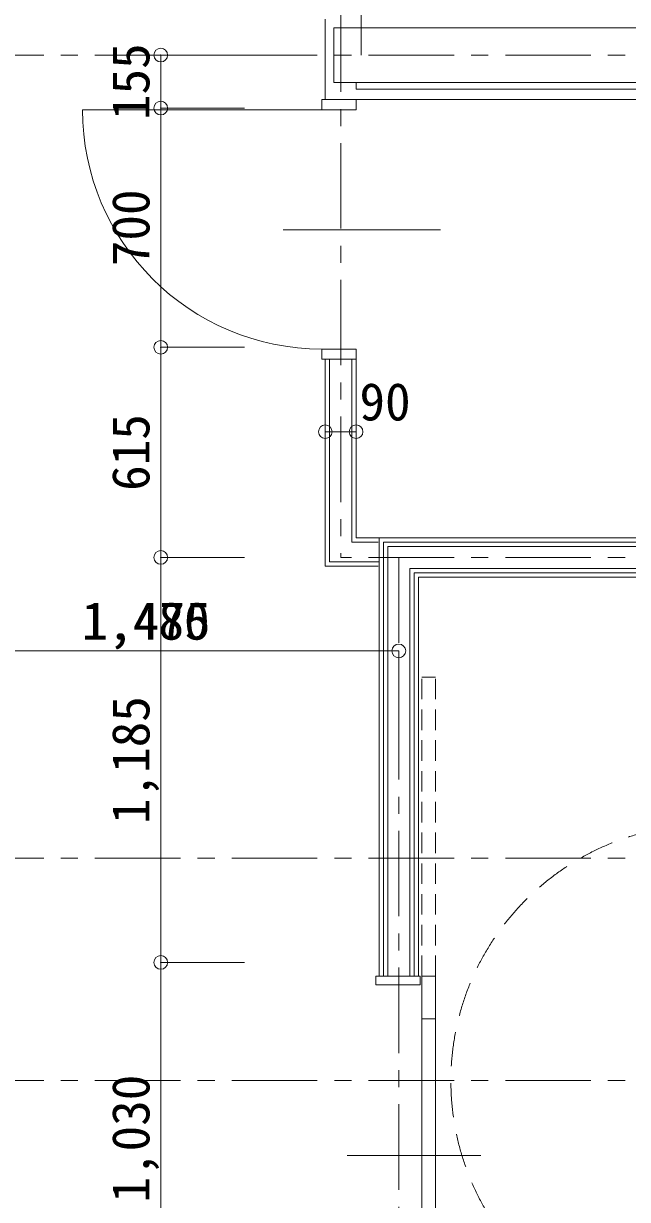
# Model space of a CAD drawing. Units: millimetres at full size, sheet at 1:50. Extents: x -19990 to 20111, y -13076 to 12993.
# Drawn here: x 4322 to 6088, y -3226 to 215 of the extents above; entities that cross this region are included whole.
import ezdxf
from ezdxf.enums import TextEntityAlignment as Align

# ---------------------------------------------------------------- set-up
doc = ezdxf.new("R2010")
doc.units = ezdxf.units.MM
doc.header["$LTSCALE"] = 50
doc.header["$PDMODE"] = 32
doc.header["$PDSIZE"] = 40
for name, pattern in [('CHAIN1', [8, 5, -1, 1, -1]), ('DASHED1', [1.8, 1.2, -0.6]), ('DASHED2', [3, 2, -1])]:
    doc.linetypes.add(name, pattern=pattern)
for name, color, linetype, lineweight in [('1-1_表（文字_固定）', 4, 'Continuous', 9), ('1-2', 3, 'Continuous', 18), ('1-3', 7, 'Continuous', 13), ('1-4', 4, 'Continuous', 9), ('1-6', 7, 'Continuous', 13), ('1-8', 4, 'Continuous', 9), ('1-B', 7, 'Continuous', 13), ('1-F_補助線', 3, 'Continuous', 13)]:
    doc.layers.add(name, color=color, linetype=linetype, lineweight=lineweight)
doc.styles.add('ＭＳ ゴシック', font='')
doc.styles.get('ＭＳ ゴシック').set_extended_font_data('MS Gothic')

msp = doc.modelspace()

# ---------------------------------------------------------------- linework, layer by layer
at = {"layer": '1-1_表（文字_固定）', "linetype": 'CHAIN1'}
for p, q in [((5309.61, 122.83), (5309.61, 8572.83)), ((5249.61, 265.18), (5249.61, -1347.17)), ((12781.09, 122.83), (-15740.39, 122.83)), ((12781.09, -1347.17), (5249.61, -1347.17)), ((5419.61, -1347.17), (5419.61, -9768.73)), ((12781.09, -2227.17), (1807.11, -2227.17)), ((12781.09, -2877.17), (-15740.39, -2877.17))]:
    msp.add_line(p, q, dxfattribs=at)
at = {"layer": '1-1_表（文字_固定）', "color": 7, "lineweight": 13}
for p, q in [((3939.61, -1620.67), (5419.61, -1620.67)), ((5419.61, -1620.67), (5419.61, -1925.17))]:
    msp.add_line(p, q, dxfattribs=at)
at = {"layer": '1-1_表（文字_固定）', "color": 2}
msp.add_point((5419.61, -1620.67), dxfattribs=at)
at = {"layer": '1-2'}
for p, q in [((5204.61, 227.83), (5204.61, -7.17)), ((5294.61, -7.17), (7739.61, -7.17)), ((5204.61, -767.17), (5204.61, -1372.17)), ((5294.61, -767.17), (5294.61, -1289.67)), ((7739.61, -1289.67), (5359.61, -1289.67)), ((5362.11, -1289.67), (5362.11, -2572.17)), ((5359.61, -1372.17), (5204.61, -1372.17)), ((7739.61, -1404.67), (5477.11, -1404.67)), ((5477.11, -1404.67), (5477.11, -2572.17))]:
    msp.add_line(p, q, dxfattribs=at)
at = {"layer": '1-3'}
for p, q in [((5229.61, 202.83), (5229.61, 42.83)), ((5229.61, 202.83), (5389.61, 202.83)), ((7789.61, 202.83), (5389.61, 202.83)), ((5229.61, 42.83), (5294.61, 42.83)), ((5294.61, 22.83), (5294.61, 42.83)), ((5294.61, 22.83), (7769.61, 22.83))]:
    msp.add_line(p, q, dxfattribs=at)
at = {"layer": '1-4'}
for p, q in [((5194.61, -37.17), (4494.61, -37.17)), ((5541.64, -388.68), (5081.5, -388.68))]:
    msp.add_line(p, q, dxfattribs=at)
at = {"layer": '1-4', "linetype": 'DASHED1'}
for p, q in [((5487.11, -2572.17), (5487.11, -1697.17)), ((5527.11, -2697.17), (5487.11, -2697.17))]:
    msp.add_line(p, q, dxfattribs=at)
at = {"layer": '1-4', "color": 3, "lineweight": 18}
msp.add_line((5452.11, -1817.51), (5452.11, -2572.17), dxfattribs=at)
at = {"layer": '1-4', "color": 7, "lineweight": 13}
for p, q in [((5352.11, -2597.17), (5352.11, -2572.17)), ((5482.11, -2572.17), (5352.11, -2572.17)), ((5482.11, -2572.17), (5482.11, -2597.17)), ((5487.11, -2572.17), (5487.11, -3597.17)), ((5527.11, -2572.17), (5487.11, -2572.17)), ((5527.11, -2572.17), (5527.11, -3597.17)), ((5352.11, -2597.17), (5482.11, -2597.17))]:
    msp.add_line(p, q, dxfattribs=at)
at = {"layer": '1-4'}
for points in [[(5294.61, -7.17), (5294.61, -37.17), (5194.61, -37.17), (5194.61, -7.17)], [(5294.61, -737.17), (5294.61, -767.17), (5194.61, -767.17), (5194.61, -737.17)]]:
    msp.add_lwpolyline(points, close=True, dxfattribs=at)
at = {"layer": '1-4', "linetype": 'DASHED1'}
msp.add_lwpolyline([(5527.11, -2572.17), (5527.11, -1697.17), (5487.11, -1697.17)], dxfattribs=at)
at = {"layer": '1-4'}
msp.add_arc((5194.61, -37.17), 700, 180, 270, dxfattribs=at)
at = {"layer": '1-6'}
for p, q in [((4723.35, 122.83), (4723.35, -32.17)), ((4723.35, 122.83), (4967.84, 122.83)), ((4723.35, -32.17), (4723.35, -732.17)), ((4723.35, -32.17), (4967.84, -32.17)), ((4723.35, -732.17), (4723.35, -1347.17)), ((4723.35, -732.17), (4967.84, -732.17)), ((4723.35, -1347.17), (4967.84, -1347.17)), ((4723.35, -1347.17), (4723.35, -2532.17)), ((5419.61, -1620.67), (5419.61, -1925.17)), ((4723.35, -2532.17), (4967.84, -2532.17)), ((4723.35, -2532.17), (4723.35, -3562.17))]:
    msp.add_line(p, q, dxfattribs=at)
at = {"layer": '1-6', "color": 2}
for p in [(4723.35, 122.83), (4723.35, -32.17), (4723.35, -732.17), (5204.61, -979.02), (5294.61, -979.02), (4723.35, -1347.17), (5419.61, -1620.67), (4723.35, -2532.17)]:
    msp.add_point(p, dxfattribs=at)
at = {"layer": '1-8'}
for p, q in [((5294.61, 42.83), (7789.61, 42.83)), ((5217.11, -767.17), (5217.11, -1359.67)), ((5282.11, -767.17), (5282.11, -1302.17)), ((5359.61, -1302.17), (5282.11, -1302.17)), ((5359.61, -1289.67), (5294.61, -1289.67)), ((7739.61, -1302.17), (5374.61, -1302.17)), ((5374.61, -1302.17), (5374.61, -2572.17)), ((7739.61, -1314.67), (5387.11, -1314.67)), ((5387.11, -1314.67), (5387.11, -2572.17)), ((5362.11, -1359.67), (5217.11, -1359.67)), ((7739.61, -1379.67), (5452.11, -1379.67)), ((5452.11, -1379.67), (5452.11, -2432.17)), ((7739.61, -1392.17), (5464.61, -1392.17)), ((5464.61, -1392.17), (5464.61, -2572.17)), ((5268.3, -3097.17), (5659.75, -3097.17))]:
    msp.add_line(p, q, dxfattribs=at)
at = {"layer": '1-8', "linetype": 'DASHED2'}
msp.add_circle((6321.83, -2878.86), 750, dxfattribs=at)
at = {"layer": '1-B'}
msp.add_line((3944.61, -1620.67), (5419.61, -1620.67), dxfattribs=at)
at = {"layer": '1-F_補助線', "color": 7}
msp.add_line((5204.61, -979.02), (5294.61, -979.02), dxfattribs=at)

# ---------------------------------------------------------------- texts
at = {"layer": '1-1_表（文字_固定）', "color": 7, "style": 'ＭＳ ゴシック'}
msp.add_text('1,480', height=110, dxfattribs=at).set_placement((4492.11, -1620.67), align=Align.BOTTOM_LEFT)
at = {"layer": '1-6', "style": 'ＭＳ ゴシック'}
for s, p in [('155', (4723.35, -67.17)), ('700', (4723.35, -494.67)), ('615', (4723.35, -1152.17)), ('1,185', (4723.35, -2127.17)), ('1,030', (4723.35, -3234.67))]:
    msp.add_text(s, height=110, rotation=90, dxfattribs=at).set_placement(p, align=Align.BOTTOM_LEFT)
for s, p in [('90', (5304.46, -979.22)), ('1,475', (4494.61, -1620.67))]:
    msp.add_text(s, height=110, dxfattribs=at).set_placement(p, align=Align.BOTTOM_LEFT)

doc.saveas('drawing.dxf')
